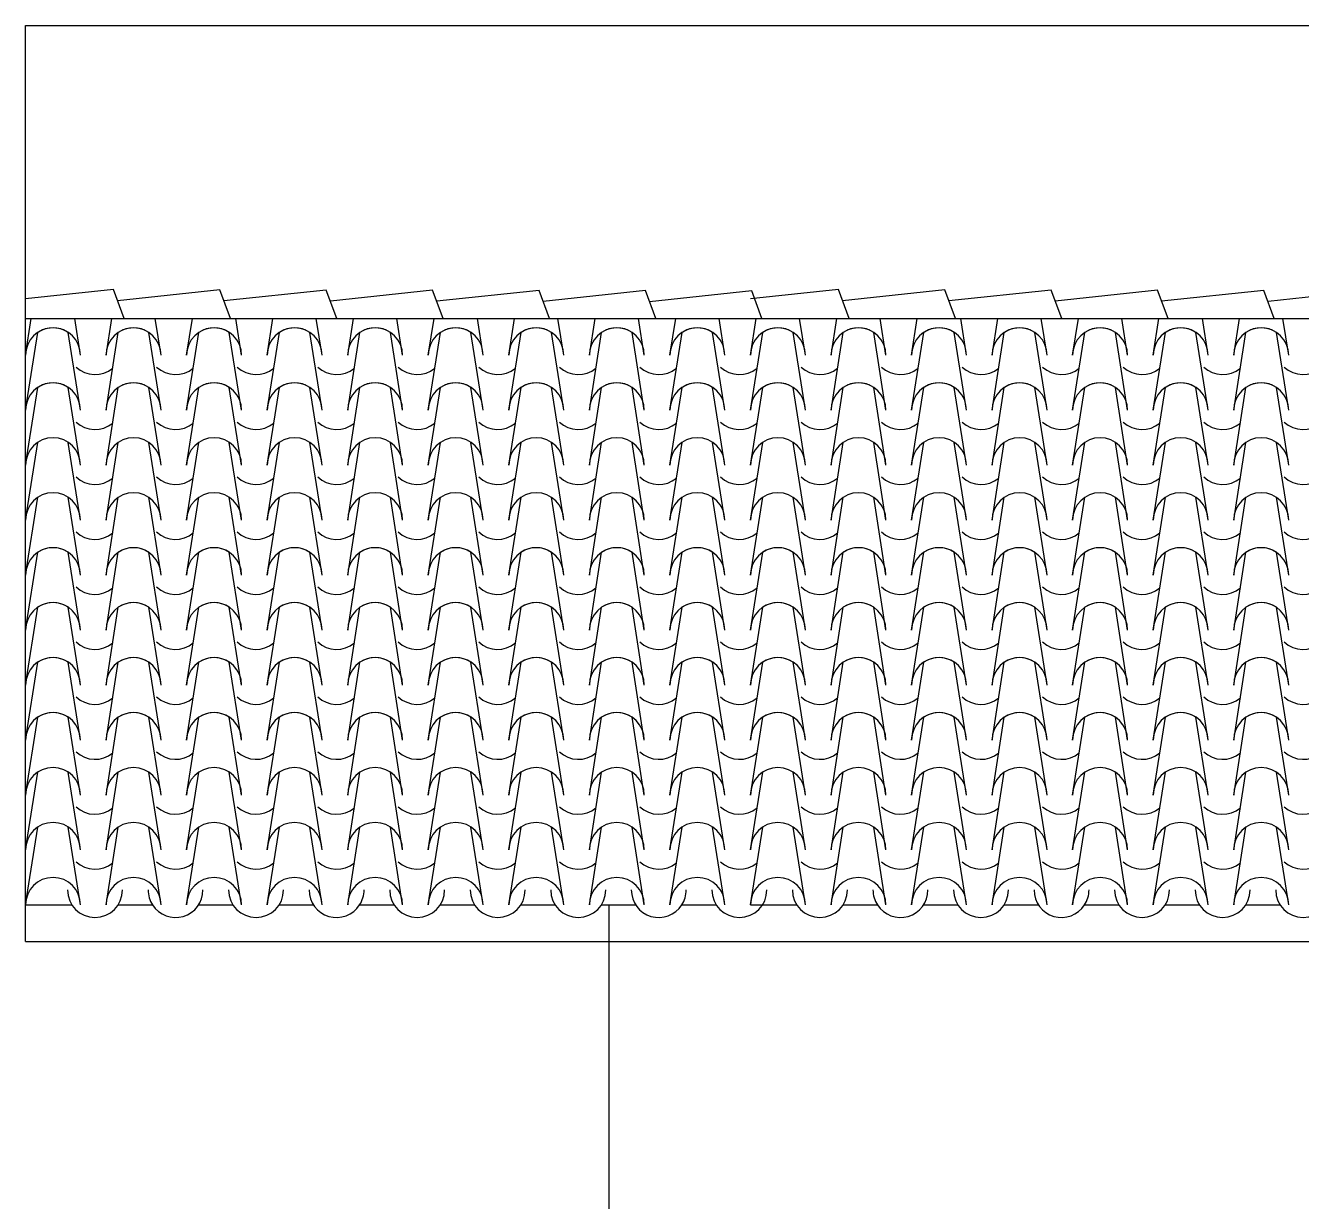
# Model space of a CAD drawing. Header units: millimetres. Extents: x 237 to 339, y 16 to 52.
# Drawn here: x 287.923 to 291.406, y 47.761 to 50.971 of the extents above; entities that cross this region are included whole.
import ezdxf

# ---------------------------------------------------------------- set-up
doc = ezdxf.new("R2010")
doc.units = ezdxf.units.MM
doc.header["$LTSCALE"] = 0.6
doc.header["$MEASUREMENT"] = 0
for name, color, linetype in [('0.3', 3, 'Continuous'), ('1', 1, 'Continuous'), ('COBERTURA', 32, 'Continuous')]:
    doc.layers.add(name, color=color, linetype=linetype)

msp = doc.modelspace()

# ---------------------------------------------------------------- linework, layer by layer
at = {"layer": '0.3', "lineweight": -3}
for p, q in [((287.9229, 48.4706), (287.9229, 50.1706)), ((287.9229, 50.1706), (294.6773, 50.1706)), ((287.9229, 48.5706), (288.0496, 48.5706)), ((288.1754, 48.5706), (288.2695, 48.5706)), ((288.3953, 48.5706), (288.4894, 48.5706)), ((288.6152, 48.5706), (288.7093, 48.5706)), ((288.8351, 48.5706), (288.9292, 48.5706)), ((289.055, 48.5706), (289.1491, 48.5706)), ((289.2749, 48.5706), (289.369, 48.5706)), ((289.4948, 48.5706), (289.589, 48.5706)), ((289.5151, 48.5706), (289.5151, 45.5703)), ((289.7147, 48.5706), (289.8089, 48.5706)), ((289.9021, 48.5706), (290.0288, 48.5706)), ((290.1546, 48.5706), (290.2487, 48.5706)), ((290.3745, 48.5706), (290.4686, 48.5706)), ((290.5944, 48.5706), (290.6885, 48.5706)), ((290.8143, 48.5706), (290.9084, 48.5706)), ((291.0342, 48.5706), (291.1283, 48.5706)), ((291.2541, 48.5706), (291.3482, 48.5706)), ((287.9229, 48.4706), (294.6773, 48.4706))]:
    msp.add_line(p, q, dxfattribs=at)
at = {"layer": '1', "lineweight": -3}
for p, q in [((287.9229, 50.1706), (287.9229, 50.9706)), ((287.9229, 50.9706), (294.1773, 50.9706))]:
    msp.add_line(p, q, dxfattribs=at)
at = {"layer": 'COBERTURA', "lineweight": -3}
for p, q in [((288.1631, 50.2499), (287.9229, 50.2243)), ((288.1922, 50.1706), (288.1631, 50.2499)), ((288.4535, 50.2493), (288.1742, 50.2196)), ((288.4824, 50.1706), (288.4535, 50.2493)), ((288.744, 50.2488), (288.4646, 50.2191)), ((288.7726, 50.1706), (288.744, 50.2488)), ((289.0344, 50.2482), (288.7551, 50.2185)), ((289.0629, 50.1706), (289.0344, 50.2482)), ((289.3248, 50.2477), (289.0455, 50.218)), ((289.3531, 50.1706), (289.3248, 50.2477)), ((289.6153, 50.2472), (289.3359, 50.2174)), ((289.6433, 50.1706), (289.6153, 50.2472)), ((289.9057, 50.2466), (289.6264, 50.2169)), ((290.1423, 50.2499), (289.9021, 50.2243)), ((289.9335, 50.1706), (289.9057, 50.2466)), ((290.1714, 50.1706), (290.1423, 50.2499)), ((290.4327, 50.2493), (290.1534, 50.2196)), ((290.4616, 50.1706), (290.4327, 50.2493)), ((290.7232, 50.2488), (290.4438, 50.2191)), ((290.7518, 50.1706), (290.7232, 50.2488)), ((291.0136, 50.2482), (290.7343, 50.2185)), ((291.0421, 50.1706), (291.0136, 50.2482)), ((291.304, 50.2477), (291.0247, 50.218)), ((291.3323, 50.1706), (291.304, 50.2477)), ((291.5945, 50.2472), (291.3151, 50.2174)), ((287.9229, 50.0706), (287.9386, 50.1706)), ((287.9229, 50.0706), (287.9386, 50.1706)), ((288.0729, 50.0706), (288.0571, 50.1706)), ((288.1428, 50.0706), (288.1585, 50.1706)), ((288.1871, 50.1843), (288.1871, 50.1843)), ((288.2928, 50.0706), (288.277, 50.1706)), ((288.3627, 50.0706), (288.3784, 50.1706)), ((288.4776, 50.1837), (288.4776, 50.1837)), ((288.5127, 50.0706), (288.4969, 50.1706)), ((288.5826, 50.0706), (288.5983, 50.1706)), ((288.7326, 50.0706), (288.7168, 50.1706)), ((288.768, 50.1832), (288.768, 50.1832)), ((288.8025, 50.0706), (288.8182, 50.1706)), ((288.9525, 50.0706), (288.9368, 50.1706)), ((289.0224, 50.0706), (289.0381, 50.1706)), ((289.0584, 50.1826), (289.0584, 50.1826)), ((289.1724, 50.0706), (289.1567, 50.1706)), ((289.2423, 50.0706), (289.2581, 50.1706)), ((289.3489, 50.1821), (289.3489, 50.1821)), ((289.3923, 50.0706), (289.3766, 50.1706)), ((289.4622, 50.0706), (289.478, 50.1706)), ((289.6122, 50.0706), (289.5965, 50.1706)), ((289.6393, 50.1816), (289.6393, 50.1816)), ((289.6821, 50.0706), (289.6979, 50.1706)), ((289.8321, 50.0706), (289.8164, 50.1706)), ((289.9021, 50.0706), (289.9178, 50.1706)), ((289.9021, 50.0706), (289.9178, 50.1706)), ((289.9021, 50.0706), (289.9178, 50.1706)), ((289.9297, 50.181), (289.9297, 50.181)), ((290.0521, 50.0706), (290.0363, 50.1706)), ((290.122, 50.0706), (290.1377, 50.1706)), ((290.1663, 50.1843), (290.1663, 50.1843)), ((290.272, 50.0706), (290.2562, 50.1706)), ((290.3419, 50.0706), (290.3576, 50.1706)), ((290.4568, 50.1837), (290.4568, 50.1837)), ((290.4919, 50.0706), (290.4761, 50.1706)), ((290.5618, 50.0706), (290.5775, 50.1706)), ((290.7118, 50.0706), (290.696, 50.1706)), ((290.7472, 50.1832), (290.7472, 50.1832)), ((290.7817, 50.0706), (290.7974, 50.1706)), ((290.9317, 50.0706), (290.916, 50.1706)), ((291.0016, 50.0706), (291.0173, 50.1706)), ((291.0376, 50.1826), (291.0376, 50.1826)), ((291.1516, 50.0706), (291.1359, 50.1706)), ((291.2215, 50.0706), (291.2373, 50.1706)), ((291.3281, 50.1821), (291.3281, 50.1821)), ((291.3715, 50.0706), (291.3558, 50.1706)), ((287.9229, 49.9206), (287.9563, 50.133)), ((288.0729, 49.9206), (288.0394, 50.133)), ((288.1428, 49.9206), (288.1762, 50.133)), ((288.2928, 49.9206), (288.2593, 50.133)), ((288.3627, 49.9206), (288.3961, 50.133)), ((288.5127, 49.9206), (288.4792, 50.133)), ((288.5826, 49.9206), (288.616, 50.133)), ((288.7326, 49.9206), (288.6992, 50.133)), ((288.8025, 49.9206), (288.8359, 50.133)), ((288.9525, 49.9206), (288.9191, 50.133)), ((289.0224, 49.9206), (289.0558, 50.133)), ((289.1724, 49.9206), (289.139, 50.133)), ((289.2423, 49.9206), (289.2758, 50.133)), ((289.3923, 49.9206), (289.3589, 50.133)), ((289.4622, 49.9206), (289.4957, 50.133)), ((289.6122, 49.9206), (289.5788, 50.133)), ((289.6821, 49.9206), (289.7156, 50.133)), ((289.8321, 49.9206), (289.7987, 50.133)), ((289.9021, 49.9206), (289.9355, 50.133)), ((289.9021, 49.9206), (289.9355, 50.133)), ((290.0521, 49.9206), (290.0186, 50.133)), ((290.122, 49.9206), (290.1554, 50.133)), ((290.272, 49.9206), (290.2385, 50.133)), ((290.3419, 49.9206), (290.3753, 50.133)), ((290.4919, 49.9206), (290.4584, 50.133)), ((290.5618, 49.9206), (290.5952, 50.133)), ((290.7118, 49.9206), (290.6784, 50.133)), ((290.7817, 49.9206), (290.8151, 50.133)), ((290.9317, 49.9206), (290.8983, 50.133)), ((291.0016, 49.9206), (291.035, 50.133)), ((291.1516, 49.9206), (291.1182, 50.133)), ((291.2215, 49.9206), (291.255, 50.133)), ((291.3715, 49.9206), (291.3381, 50.133)), ((287.9229, 49.7706), (287.9563, 49.983)), ((288.0729, 49.7706), (288.0394, 49.983)), ((288.1428, 49.7706), (288.1762, 49.983)), ((288.2928, 49.7706), (288.2593, 49.983)), ((288.3627, 49.7706), (288.3961, 49.983)), ((288.5127, 49.7706), (288.4792, 49.983)), ((288.5826, 49.7706), (288.616, 49.983)), ((288.7326, 49.7706), (288.6992, 49.983)), ((288.8025, 49.7706), (288.8359, 49.983)), ((288.9525, 49.7706), (288.9191, 49.983)), ((289.0224, 49.7706), (289.0558, 49.983)), ((289.1724, 49.7706), (289.139, 49.983)), ((289.2423, 49.7706), (289.2758, 49.983)), ((289.3923, 49.7706), (289.3589, 49.983)), ((289.4622, 49.7706), (289.4957, 49.983)), ((289.6122, 49.7706), (289.5788, 49.983)), ((289.6821, 49.7706), (289.7156, 49.983)), ((289.8321, 49.7706), (289.7987, 49.983)), ((289.9021, 49.7706), (289.9355, 49.983)), ((289.9021, 49.7706), (289.9355, 49.983)), ((290.0521, 49.7706), (290.0186, 49.983)), ((290.122, 49.7706), (290.1554, 49.983)), ((290.272, 49.7706), (290.2385, 49.983)), ((290.3419, 49.7706), (290.3753, 49.983)), ((290.4919, 49.7706), (290.4584, 49.983)), ((290.5618, 49.7706), (290.5952, 49.983)), ((290.7118, 49.7706), (290.6784, 49.983)), ((290.7817, 49.7706), (290.8151, 49.983)), ((290.9317, 49.7706), (290.8983, 49.983)), ((291.0016, 49.7706), (291.035, 49.983)), ((291.1516, 49.7706), (291.1182, 49.983)), ((291.2215, 49.7706), (291.255, 49.983)), ((291.3715, 49.7706), (291.3381, 49.983)), ((287.9229, 49.6206), (287.9563, 49.833)), ((288.0729, 49.6206), (288.0394, 49.833)), ((288.1428, 49.6206), (288.1762, 49.833)), ((288.2928, 49.6206), (288.2593, 49.833)), ((288.3627, 49.6206), (288.3961, 49.833)), ((288.5127, 49.6206), (288.4792, 49.833)), ((288.5826, 49.6206), (288.616, 49.833)), ((288.7326, 49.6206), (288.6992, 49.833)), ((288.8025, 49.6206), (288.8359, 49.833)), ((288.9525, 49.6206), (288.9191, 49.833)), ((289.0224, 49.6206), (289.0558, 49.833)), ((289.1724, 49.6206), (289.139, 49.833)), ((289.2423, 49.6206), (289.2758, 49.833)), ((289.3923, 49.6206), (289.3589, 49.833)), ((289.4622, 49.6206), (289.4957, 49.833)), ((289.6122, 49.6206), (289.5788, 49.833)), ((289.6821, 49.6206), (289.7156, 49.833)), ((289.8321, 49.6206), (289.7987, 49.833)), ((289.9021, 49.6206), (289.9355, 49.833)), ((289.9021, 49.6206), (289.9355, 49.833)), ((290.0521, 49.6206), (290.0186, 49.833)), ((290.122, 49.6206), (290.1554, 49.833)), ((290.272, 49.6206), (290.2385, 49.833)), ((290.3419, 49.6206), (290.3753, 49.833)), ((290.4919, 49.6206), (290.4584, 49.833)), ((290.5618, 49.6206), (290.5952, 49.833)), ((290.7118, 49.6206), (290.6784, 49.833)), ((290.7817, 49.6206), (290.8151, 49.833)), ((290.9317, 49.6206), (290.8983, 49.833)), ((291.0016, 49.6206), (291.035, 49.833)), ((291.1516, 49.6206), (291.1182, 49.833)), ((291.2215, 49.6206), (291.255, 49.833)), ((291.3715, 49.6206), (291.3381, 49.833)), ((287.9229, 49.4706), (287.9563, 49.683)), ((288.0729, 49.4706), (288.0394, 49.683)), ((288.1428, 49.4706), (288.1762, 49.683)), ((288.2928, 49.4706), (288.2593, 49.683)), ((288.3627, 49.4706), (288.3961, 49.683)), ((288.5127, 49.4706), (288.4792, 49.683)), ((288.5826, 49.4706), (288.616, 49.683)), ((288.7326, 49.4706), (288.6992, 49.683)), ((288.8025, 49.4706), (288.8359, 49.683)), ((288.9525, 49.4706), (288.9191, 49.683)), ((289.0224, 49.4706), (289.0558, 49.683)), ((289.1724, 49.4706), (289.139, 49.683)), ((289.2423, 49.4706), (289.2758, 49.683)), ((289.3923, 49.4706), (289.3589, 49.683)), ((289.4622, 49.4706), (289.4957, 49.683)), ((289.6122, 49.4706), (289.5788, 49.683)), ((289.6821, 49.4706), (289.7156, 49.683)), ((289.8321, 49.4706), (289.7987, 49.683)), ((289.9021, 49.4706), (289.9355, 49.683)), ((289.9021, 49.4706), (289.9355, 49.683)), ((290.0521, 49.4706), (290.0186, 49.683)), ((290.122, 49.4706), (290.1554, 49.683)), ((290.272, 49.4706), (290.2385, 49.683)), ((290.3419, 49.4706), (290.3753, 49.683)), ((290.4919, 49.4706), (290.4584, 49.683)), ((290.5618, 49.4706), (290.5952, 49.683)), ((290.7118, 49.4706), (290.6784, 49.683)), ((290.7817, 49.4706), (290.8151, 49.683)), ((290.9317, 49.4706), (290.8983, 49.683)), ((291.0016, 49.4706), (291.035, 49.683)), ((291.1516, 49.4706), (291.1182, 49.683)), ((291.2215, 49.4706), (291.255, 49.683)), ((291.3715, 49.4706), (291.3381, 49.683)), ((287.9229, 49.3206), (287.9563, 49.533)), ((288.0729, 49.3206), (288.0394, 49.533)), ((288.1428, 49.3206), (288.1762, 49.533)), ((288.2928, 49.3206), (288.2593, 49.533)), ((288.3627, 49.3206), (288.3961, 49.533)), ((288.5127, 49.3206), (288.4792, 49.533)), ((288.5826, 49.3206), (288.616, 49.533)), ((288.7326, 49.3206), (288.6992, 49.533)), ((288.8025, 49.3206), (288.8359, 49.533)), ((288.9525, 49.3206), (288.9191, 49.533)), ((289.0224, 49.3206), (289.0558, 49.533)), ((289.1724, 49.3206), (289.139, 49.533)), ((289.2423, 49.3206), (289.2758, 49.533)), ((289.3923, 49.3206), (289.3589, 49.533)), ((289.4622, 49.3206), (289.4957, 49.533)), ((289.6122, 49.3206), (289.5788, 49.533)), ((289.6821, 49.3206), (289.7156, 49.533)), ((289.8321, 49.3206), (289.7987, 49.533)), ((289.9021, 49.3206), (289.9355, 49.533)), ((289.9021, 49.3206), (289.9355, 49.533)), ((290.0521, 49.3206), (290.0186, 49.533)), ((290.122, 49.3206), (290.1554, 49.533)), ((290.272, 49.3206), (290.2385, 49.533)), ((290.3419, 49.3206), (290.3753, 49.533)), ((290.4919, 49.3206), (290.4584, 49.533)), ((290.5618, 49.3206), (290.5952, 49.533)), ((290.7118, 49.3206), (290.6784, 49.533)), ((290.7817, 49.3206), (290.8151, 49.533)), ((290.9317, 49.3206), (290.8983, 49.533)), ((291.0016, 49.3206), (291.035, 49.533)), ((291.1516, 49.3206), (291.1182, 49.533)), ((291.2215, 49.3206), (291.255, 49.533)), ((291.3715, 49.3206), (291.3381, 49.533)), ((287.9229, 49.1706), (287.9563, 49.383)), ((288.0729, 49.1706), (288.0394, 49.383)), ((288.1428, 49.1706), (288.1762, 49.383)), ((288.2928, 49.1706), (288.2593, 49.383)), ((288.3627, 49.1706), (288.3961, 49.383)), ((288.5127, 49.1706), (288.4792, 49.383)), ((288.5826, 49.1706), (288.616, 49.383)), ((288.7326, 49.1706), (288.6992, 49.383)), ((288.8025, 49.1706), (288.8359, 49.383)), ((288.9525, 49.1706), (288.9191, 49.383)), ((289.0224, 49.1706), (289.0558, 49.383)), ((289.1724, 49.1706), (289.139, 49.383)), ((289.2423, 49.1706), (289.2758, 49.383)), ((289.3923, 49.1706), (289.3589, 49.383)), ((289.4622, 49.1706), (289.4957, 49.383)), ((289.6122, 49.1706), (289.5788, 49.383)), ((289.6821, 49.1706), (289.7156, 49.383)), ((289.8321, 49.1706), (289.7987, 49.383)), ((289.9021, 49.1706), (289.9355, 49.383)), ((289.9021, 49.1706), (289.9355, 49.383)), ((290.0521, 49.1706), (290.0186, 49.383)), ((290.122, 49.1706), (290.1554, 49.383)), ((290.272, 49.1706), (290.2385, 49.383)), ((290.3419, 49.1706), (290.3753, 49.383)), ((290.4919, 49.1706), (290.4584, 49.383)), ((290.5618, 49.1706), (290.5952, 49.383)), ((290.7118, 49.1706), (290.6784, 49.383)), ((290.7817, 49.1706), (290.8151, 49.383)), ((290.9317, 49.1706), (290.8983, 49.383)), ((291.0016, 49.1706), (291.035, 49.383)), ((291.1516, 49.1706), (291.1182, 49.383)), ((291.2215, 49.1706), (291.255, 49.383)), ((291.3715, 49.1706), (291.3381, 49.383)), ((287.9229, 49.0206), (287.9563, 49.233)), ((288.0729, 49.0206), (288.0394, 49.233)), ((288.1428, 49.0206), (288.1762, 49.233)), ((288.2928, 49.0206), (288.2593, 49.233)), ((288.3627, 49.0206), (288.3961, 49.233)), ((288.5127, 49.0206), (288.4792, 49.233)), ((288.5826, 49.0206), (288.616, 49.233)), ((288.7326, 49.0206), (288.6992, 49.233)), ((288.8025, 49.0206), (288.8359, 49.233)), ((288.9525, 49.0206), (288.9191, 49.233)), ((289.0224, 49.0206), (289.0558, 49.233)), ((289.1724, 49.0206), (289.139, 49.233)), ((289.2423, 49.0206), (289.2758, 49.233)), ((289.3923, 49.0206), (289.3589, 49.233)), ((289.4622, 49.0206), (289.4957, 49.233)), ((289.6122, 49.0206), (289.5788, 49.233)), ((289.6821, 49.0206), (289.7156, 49.233)), ((289.8321, 49.0206), (289.7987, 49.233)), ((289.9021, 49.0206), (289.9355, 49.233)), ((289.9021, 49.0206), (289.9355, 49.233)), ((290.0521, 49.0206), (290.0186, 49.233)), ((290.122, 49.0206), (290.1554, 49.233)), ((290.272, 49.0206), (290.2385, 49.233)), ((290.3419, 49.0206), (290.3753, 49.233)), ((290.4919, 49.0206), (290.4584, 49.233)), ((290.5618, 49.0206), (290.5952, 49.233)), ((290.7118, 49.0206), (290.6784, 49.233)), ((290.7817, 49.0206), (290.8151, 49.233)), ((290.9317, 49.0206), (290.8983, 49.233)), ((291.0016, 49.0206), (291.035, 49.233)), ((291.1516, 49.0206), (291.1182, 49.233)), ((291.2215, 49.0206), (291.255, 49.233)), ((291.3715, 49.0206), (291.3381, 49.233)), ((287.9229, 48.8706), (287.9563, 49.083)), ((288.0729, 48.8706), (288.0394, 49.083)), ((288.1428, 48.8706), (288.1762, 49.083)), ((288.2928, 48.8706), (288.2593, 49.083)), ((288.3627, 48.8706), (288.3961, 49.083)), ((288.5127, 48.8706), (288.4792, 49.083)), ((288.5826, 48.8706), (288.616, 49.083)), ((288.7326, 48.8706), (288.6992, 49.083)), ((288.8025, 48.8706), (288.8359, 49.083)), ((288.9525, 48.8706), (288.9191, 49.083)), ((289.0224, 48.8706), (289.0558, 49.083)), ((289.1724, 48.8706), (289.139, 49.083)), ((289.2423, 48.8706), (289.2758, 49.083)), ((289.3923, 48.8706), (289.3589, 49.083)), ((289.4622, 48.8706), (289.4957, 49.083)), ((289.6122, 48.8706), (289.5788, 49.083)), ((289.6821, 48.8706), (289.7156, 49.083)), ((289.8321, 48.8706), (289.7987, 49.083)), ((289.9021, 48.8706), (289.9355, 49.083)), ((289.9021, 48.8706), (289.9355, 49.083)), ((290.0521, 48.8706), (290.0186, 49.083)), ((290.122, 48.8706), (290.1554, 49.083)), ((290.272, 48.8706), (290.2385, 49.083)), ((290.3419, 48.8706), (290.3753, 49.083)), ((290.4919, 48.8706), (290.4584, 49.083)), ((290.5618, 48.8706), (290.5952, 49.083)), ((290.7118, 48.8706), (290.6784, 49.083)), ((290.7817, 48.8706), (290.8151, 49.083)), ((290.9317, 48.8706), (290.8983, 49.083)), ((291.0016, 48.8706), (291.035, 49.083)), ((291.1516, 48.8706), (291.1182, 49.083)), ((291.2215, 48.8706), (291.255, 49.083)), ((291.3715, 48.8706), (291.3381, 49.083)), ((287.9229, 48.7206), (287.9563, 48.933)), ((288.0729, 48.7206), (288.0394, 48.933)), ((288.1428, 48.7206), (288.1762, 48.933)), ((288.2928, 48.7206), (288.2593, 48.933)), ((288.3627, 48.7206), (288.3961, 48.933)), ((288.5127, 48.7206), (288.4792, 48.933)), ((288.5826, 48.7206), (288.616, 48.933)), ((288.7326, 48.7206), (288.6992, 48.933)), ((288.8025, 48.7206), (288.8359, 48.933)), ((288.9525, 48.7206), (288.9191, 48.933)), ((289.0224, 48.7206), (289.0558, 48.933)), ((289.1724, 48.7206), (289.139, 48.933)), ((289.2423, 48.7206), (289.2758, 48.933)), ((289.3923, 48.7206), (289.3589, 48.933)), ((289.4622, 48.7206), (289.4957, 48.933)), ((289.6122, 48.7206), (289.5788, 48.933)), ((289.6821, 48.7206), (289.7156, 48.933)), ((289.8321, 48.7206), (289.7987, 48.933)), ((289.9021, 48.7206), (289.9355, 48.933)), ((289.9021, 48.7206), (289.9355, 48.933)), ((290.0521, 48.7206), (290.0186, 48.933)), ((290.122, 48.7206), (290.1554, 48.933)), ((290.272, 48.7206), (290.2385, 48.933)), ((290.3419, 48.7206), (290.3753, 48.933)), ((290.4919, 48.7206), (290.4584, 48.933)), ((290.5618, 48.7206), (290.5952, 48.933)), ((290.7118, 48.7206), (290.6784, 48.933)), ((290.7817, 48.7206), (290.8151, 48.933)), ((290.9317, 48.7206), (290.8983, 48.933)), ((291.0016, 48.7206), (291.035, 48.933)), ((291.1516, 48.7206), (291.1182, 48.933)), ((291.2215, 48.7206), (291.255, 48.933)), ((291.3715, 48.7206), (291.3381, 48.933)), ((287.9229, 48.5706), (287.9563, 48.783)), ((288.0729, 48.5706), (288.0394, 48.783)), ((288.1428, 48.5706), (288.1762, 48.783)), ((288.2928, 48.5706), (288.2593, 48.783)), ((288.3627, 48.5706), (288.3961, 48.783)), ((288.5127, 48.5706), (288.4792, 48.783)), ((288.5826, 48.5706), (288.616, 48.783)), ((288.7326, 48.5706), (288.6992, 48.783)), ((288.8025, 48.5706), (288.8359, 48.783)), ((288.9525, 48.5706), (288.9191, 48.783)), ((289.0224, 48.5706), (289.0558, 48.783)), ((289.1724, 48.5706), (289.139, 48.783)), ((289.2423, 48.5706), (289.2758, 48.783)), ((289.3923, 48.5706), (289.3589, 48.783)), ((289.4622, 48.5706), (289.4957, 48.783)), ((289.6122, 48.5706), (289.5788, 48.783)), ((289.6821, 48.5706), (289.7156, 48.783)), ((289.8321, 48.5706), (289.7987, 48.783)), ((289.9021, 48.5706), (289.9355, 48.783)), ((289.9021, 48.5706), (289.9355, 48.783)), ((290.0521, 48.5706), (290.0186, 48.783)), ((290.122, 48.5706), (290.1554, 48.783)), ((290.272, 48.5706), (290.2385, 48.783)), ((290.3419, 48.5706), (290.3753, 48.783)), ((290.4919, 48.5706), (290.4584, 48.783)), ((290.5618, 48.5706), (290.5952, 48.783)), ((290.7118, 48.5706), (290.6784, 48.783)), ((290.7817, 48.5706), (290.8151, 48.783)), ((290.9317, 48.5706), (290.8983, 48.783)), ((291.0016, 48.5706), (291.035, 48.783)), ((291.1516, 48.5706), (291.1182, 48.783)), ((291.2215, 48.5706), (291.255, 48.783)), ((291.3715, 48.5706), (291.3381, 48.783))]:
    msp.add_line(p, q, dxfattribs=at)
for centre, start, end in [((287.9979, 50.0706), 0, 180), ((287.9979, 50.0706), 56.343, 123.657), ((288.2178, 50.0706), 0, 180), ((288.2178, 50.0706), 56.343, 123.657), ((288.4377, 50.0706), 0, 180), ((288.4377, 50.0706), 56.343, 123.657), ((288.6576, 50.0706), 0, 180), ((288.6576, 50.0706), 56.343, 123.657), ((288.8775, 50.0706), 0, 180), ((288.8775, 50.0706), 56.343, 123.657), ((289.0974, 50.0706), 0, 180), ((289.0974, 50.0706), 56.343, 123.657), ((289.3173, 50.0706), 0, 180), ((289.3173, 50.0706), 56.343, 123.657), ((289.5372, 50.0706), 0, 180), ((289.5372, 50.0706), 56.343, 123.657), ((289.7571, 50.0706), 0, 180), ((289.7571, 50.0706), 56.343, 123.657), ((289.9771, 50.0706), 0, 180), ((289.9771, 50.0706), 56.343, 123.657), ((290.197, 50.0706), 0, 180), ((290.197, 50.0706), 56.343, 123.657), ((290.4169, 50.0706), 0, 180), ((290.4169, 50.0706), 56.343, 123.657), ((290.6368, 50.0706), 0, 180), ((290.6368, 50.0706), 56.343, 123.657), ((290.8567, 50.0706), 0, 180), ((290.8567, 50.0706), 56.343, 123.657), ((291.0766, 50.0706), 0, 180), ((291.0766, 50.0706), 56.343, 123.657), ((291.2965, 50.0706), 0, 180), ((291.2965, 50.0706), 56.343, 123.657), ((288.1125, 50.093), 226.5369, 310.2081), ((288.3324, 50.093), 226.5369, 310.2081), ((288.5523, 50.093), 226.5369, 310.2081), ((288.7722, 50.093), 226.5369, 310.2081), ((288.9921, 50.093), 226.5369, 310.2081), ((289.212, 50.093), 226.5369, 310.2081), ((289.4319, 50.093), 226.5369, 310.2081), ((289.6518, 50.093), 226.5369, 310.2081), ((289.8718, 50.093), 226.5369, 310.2081), ((290.0917, 50.093), 226.5369, 310.2081), ((290.3116, 50.093), 226.5369, 310.2081), ((290.5315, 50.093), 226.5369, 310.2081), ((290.7514, 50.093), 226.5369, 310.2081), ((290.9713, 50.093), 226.5369, 310.2081), ((291.1912, 50.093), 226.5369, 310.2081), ((291.4111, 50.093), 226.5369, 310.2081), ((287.9979, 49.9206), 0, 180), ((287.9979, 49.9206), 56.343, 123.657), ((288.2178, 49.9206), 0, 180), ((288.2178, 49.9206), 56.343, 123.657), ((288.4377, 49.9206), 0, 180), ((288.4377, 49.9206), 56.343, 123.657), ((288.6576, 49.9206), 0, 180), ((288.6576, 49.9206), 56.343, 123.657), ((288.8775, 49.9206), 0, 180), ((288.8775, 49.9206), 56.343, 123.657), ((289.0974, 49.9206), 0, 180), ((289.0974, 49.9206), 56.343, 123.657), ((289.3173, 49.9206), 0, 180), ((289.3173, 49.9206), 56.343, 123.657), ((289.5372, 49.9206), 0, 180), ((289.5372, 49.9206), 56.343, 123.657), ((289.7571, 49.9206), 0, 180), ((289.7571, 49.9206), 56.343, 123.657), ((289.9771, 49.9206), 0, 180), ((289.9771, 49.9206), 56.343, 123.657), ((290.197, 49.9206), 0, 180), ((290.197, 49.9206), 56.343, 123.657), ((290.4169, 49.9206), 0, 180), ((290.4169, 49.9206), 56.343, 123.657), ((290.6368, 49.9206), 0, 180), ((290.6368, 49.9206), 56.343, 123.657), ((290.8567, 49.9206), 0, 180), ((290.8567, 49.9206), 56.343, 123.657), ((291.0766, 49.9206), 0, 180), ((291.0766, 49.9206), 56.343, 123.657), ((291.2965, 49.9206), 0, 180), ((291.2965, 49.9206), 56.343, 123.657), ((288.1125, 49.943), 226.5369, 310.2081), ((288.3324, 49.943), 226.5369, 310.2081), ((288.5523, 49.943), 226.5369, 310.2081), ((288.7722, 49.943), 226.5369, 310.2081), ((288.9921, 49.943), 226.5369, 310.2081), ((289.212, 49.943), 226.5369, 310.2081), ((289.4319, 49.943), 226.5369, 310.2081), ((289.6518, 49.943), 226.5369, 310.2081), ((289.8718, 49.943), 226.5369, 310.2081), ((290.0917, 49.943), 226.5369, 310.2081), ((290.3116, 49.943), 226.5369, 310.2081), ((290.5315, 49.943), 226.5369, 310.2081), ((290.7514, 49.943), 226.5369, 310.2081), ((290.9713, 49.943), 226.5369, 310.2081), ((291.1912, 49.943), 226.5369, 310.2081), ((291.4111, 49.943), 226.5369, 310.2081), ((287.9979, 49.7706), 0, 180), ((288.2178, 49.7706), 0, 180), ((288.4377, 49.7706), 0, 180), ((288.6576, 49.7706), 0, 180), ((288.8775, 49.7706), 0, 180), ((289.0974, 49.7706), 0, 180), ((289.3173, 49.7706), 0, 180), ((289.5372, 49.7706), 0, 180), ((289.7571, 49.7706), 0, 180), ((289.9771, 49.7706), 0, 180), ((290.197, 49.7706), 0, 180), ((290.4169, 49.7706), 0, 180), ((290.6368, 49.7706), 0, 180), ((290.8567, 49.7706), 0, 180), ((291.0766, 49.7706), 0, 180), ((291.2965, 49.7706), 0, 180), ((288.1125, 49.793), 226.5369, 310.2081), ((288.3324, 49.793), 226.5369, 310.2081), ((288.5523, 49.793), 226.5369, 310.2081), ((288.7722, 49.793), 226.5369, 310.2081), ((288.9921, 49.793), 226.5369, 310.2081), ((289.212, 49.793), 226.5369, 310.2081), ((289.4319, 49.793), 226.5369, 310.2081), ((289.6518, 49.793), 226.5369, 310.2081), ((289.8718, 49.793), 226.5369, 310.2081), ((290.0917, 49.793), 226.5369, 310.2081), ((290.3116, 49.793), 226.5369, 310.2081), ((290.5315, 49.793), 226.5369, 310.2081), ((290.7514, 49.793), 226.5369, 310.2081), ((290.9713, 49.793), 226.5369, 310.2081), ((291.1912, 49.793), 226.5369, 310.2081), ((291.4111, 49.793), 226.5369, 310.2081), ((287.9979, 49.6206), 0, 180), ((288.2178, 49.6206), 0, 180), ((288.4377, 49.6206), 0, 180), ((288.6576, 49.6206), 0, 180), ((288.8775, 49.6206), 0, 180), ((289.0974, 49.6206), 0, 180), ((289.3173, 49.6206), 0, 180), ((289.5372, 49.6206), 0, 180), ((289.7571, 49.6206), 0, 180), ((289.9771, 49.6206), 0, 180), ((290.197, 49.6206), 0, 180), ((290.4169, 49.6206), 0, 180), ((290.6368, 49.6206), 0, 180), ((290.8567, 49.6206), 0, 180), ((291.0766, 49.6206), 0, 180), ((291.2965, 49.6206), 0, 180), ((288.1125, 49.643), 226.5369, 310.2081), ((288.3324, 49.643), 226.5369, 310.2081), ((288.5523, 49.643), 226.5369, 310.2081), ((288.7722, 49.643), 226.5369, 310.2081), ((288.9921, 49.643), 226.5369, 310.2081), ((289.212, 49.643), 226.5369, 310.2081), ((289.4319, 49.643), 226.5369, 310.2081), ((289.6518, 49.643), 226.5369, 310.2081), ((289.8718, 49.643), 226.5369, 310.2081), ((290.0917, 49.643), 226.5369, 310.2081), ((290.3116, 49.643), 226.5369, 310.2081), ((290.5315, 49.643), 226.5369, 310.2081), ((290.7514, 49.643), 226.5369, 310.2081), ((290.9713, 49.643), 226.5369, 310.2081), ((291.1912, 49.643), 226.5369, 310.2081), ((291.4111, 49.643), 226.5369, 310.2081), ((287.9979, 49.4706), 0, 180), ((287.9979, 49.4706), 56.343, 123.657), ((288.2178, 49.4706), 0, 180), ((288.2178, 49.4706), 56.343, 123.657), ((288.4377, 49.4706), 0, 180), ((288.4377, 49.4706), 56.343, 123.657), ((288.6576, 49.4706), 0, 180), ((288.6576, 49.4706), 56.343, 123.657), ((288.8775, 49.4706), 0, 180), ((288.8775, 49.4706), 56.343, 123.657), ((289.0974, 49.4706), 0, 180), ((289.0974, 49.4706), 56.343, 123.657), ((289.3173, 49.4706), 0, 180), ((289.3173, 49.4706), 56.343, 123.657), ((289.5372, 49.4706), 0, 180), ((289.5372, 49.4706), 56.343, 123.657), ((289.7571, 49.4706), 0, 180), ((289.7571, 49.4706), 56.343, 123.657), ((289.9771, 49.4706), 0, 180), ((289.9771, 49.4706), 56.343, 123.657), ((290.197, 49.4706), 0, 180), ((290.197, 49.4706), 56.343, 123.657), ((290.4169, 49.4706), 0, 180), ((290.4169, 49.4706), 56.343, 123.657), ((290.6368, 49.4706), 0, 180), ((290.6368, 49.4706), 56.343, 123.657), ((290.8567, 49.4706), 0, 180), ((290.8567, 49.4706), 56.343, 123.657), ((291.0766, 49.4706), 0, 180), ((291.0766, 49.4706), 56.343, 123.657), ((291.2965, 49.4706), 0, 180), ((291.2965, 49.4706), 56.343, 123.657), ((288.1125, 49.493), 226.5369, 310.2081), ((288.3324, 49.493), 226.5369, 310.2081), ((288.5523, 49.493), 226.5369, 310.2081), ((288.7722, 49.493), 226.5369, 310.2081), ((288.9921, 49.493), 226.5369, 310.2081), ((289.212, 49.493), 226.5369, 310.2081), ((289.4319, 49.493), 226.5369, 310.2081), ((289.6518, 49.493), 226.5369, 310.2081), ((289.8718, 49.493), 226.5369, 310.2081), ((290.0917, 49.493), 226.5369, 310.2081), ((290.3116, 49.493), 226.5369, 310.2081), ((290.5315, 49.493), 226.5369, 310.2081), ((290.7514, 49.493), 226.5369, 310.2081), ((290.9713, 49.493), 226.5369, 310.2081), ((291.1912, 49.493), 226.5369, 310.2081), ((291.4111, 49.493), 226.5369, 310.2081), ((287.9979, 49.3206), 0, 180), ((287.9979, 49.3206), 56.343, 123.657), ((288.2178, 49.3206), 0, 180), ((288.2178, 49.3206), 56.343, 123.657), ((288.4377, 49.3206), 0, 180), ((288.4377, 49.3206), 56.343, 123.657), ((288.6576, 49.3206), 0, 180), ((288.6576, 49.3206), 56.343, 123.657), ((288.8775, 49.3206), 0, 180), ((288.8775, 49.3206), 56.343, 123.657), ((289.0974, 49.3206), 0, 180), ((289.0974, 49.3206), 56.343, 123.657), ((289.3173, 49.3206), 0, 180), ((289.3173, 49.3206), 56.343, 123.657), ((289.5372, 49.3206), 0, 180), ((289.5372, 49.3206), 56.343, 123.657), ((289.7571, 49.3206), 0, 180), ((289.7571, 49.3206), 56.343, 123.657), ((289.9771, 49.3206), 0, 180), ((289.9771, 49.3206), 56.343, 123.657), ((290.197, 49.3206), 0, 180), ((290.197, 49.3206), 56.343, 123.657), ((290.4169, 49.3206), 0, 180), ((290.4169, 49.3206), 56.343, 123.657), ((290.6368, 49.3206), 0, 180), ((290.6368, 49.3206), 56.343, 123.657), ((290.8567, 49.3206), 0, 180), ((290.8567, 49.3206), 56.343, 123.657), ((291.0766, 49.3206), 0, 180), ((291.0766, 49.3206), 56.343, 123.657), ((291.2965, 49.3206), 0, 180), ((291.2965, 49.3206), 56.343, 123.657), ((288.1125, 49.343), 226.5369, 310.2081), ((288.3324, 49.343), 226.5369, 310.2081), ((288.5523, 49.343), 226.5369, 310.2081), ((288.7722, 49.343), 226.5369, 310.2081), ((288.9921, 49.343), 226.5369, 310.2081), ((289.212, 49.343), 226.5369, 310.2081), ((289.4319, 49.343), 226.5369, 310.2081), ((289.6518, 49.343), 226.5369, 310.2081), ((289.8718, 49.343), 226.5369, 310.2081), ((290.0917, 49.343), 226.5369, 310.2081), ((290.3116, 49.343), 226.5369, 310.2081), ((290.5315, 49.343), 226.5369, 310.2081), ((290.7514, 49.343), 226.5369, 310.2081), ((290.9713, 49.343), 226.5369, 310.2081), ((291.1912, 49.343), 226.5369, 310.2081), ((291.4111, 49.343), 226.5369, 310.2081), ((287.9979, 49.1706), 0, 180), ((287.9979, 49.1706), 56.343, 123.657), ((288.2178, 49.1706), 0, 180), ((288.2178, 49.1706), 56.343, 123.657), ((288.4377, 49.1706), 0, 180), ((288.4377, 49.1706), 56.343, 123.657), ((288.6576, 49.1706), 0, 180), ((288.6576, 49.1706), 56.343, 123.657), ((288.8775, 49.1706), 0, 180), ((288.8775, 49.1706), 56.343, 123.657), ((289.0974, 49.1706), 0, 180), ((289.0974, 49.1706), 56.343, 123.657), ((289.3173, 49.1706), 0, 180), ((289.3173, 49.1706), 56.343, 123.657), ((289.5372, 49.1706), 0, 180), ((289.5372, 49.1706), 56.343, 123.657), ((289.7571, 49.1706), 0, 180), ((289.7571, 49.1706), 56.343, 123.657), ((289.9771, 49.1706), 0, 180), ((289.9771, 49.1706), 56.343, 123.657), ((290.197, 49.1706), 0, 180), ((290.197, 49.1706), 56.343, 123.657), ((290.4169, 49.1706), 0, 180), ((290.4169, 49.1706), 56.343, 123.657), ((290.6368, 49.1706), 0, 180), ((290.6368, 49.1706), 56.343, 123.657), ((290.8567, 49.1706), 0, 180), ((290.8567, 49.1706), 56.343, 123.657), ((291.0766, 49.1706), 0, 180), ((291.0766, 49.1706), 56.343, 123.657), ((291.2965, 49.1706), 0, 180), ((291.2965, 49.1706), 56.343, 123.657), ((288.1125, 49.193), 226.5369, 310.2081), ((288.3324, 49.193), 226.5369, 310.2081), ((288.5523, 49.193), 226.5369, 310.2081), ((288.7722, 49.193), 226.5369, 310.2081), ((288.9921, 49.193), 226.5369, 310.2081), ((289.212, 49.193), 226.5369, 310.2081), ((289.4319, 49.193), 226.5369, 310.2081), ((289.6518, 49.193), 226.5369, 310.2081), ((289.8718, 49.193), 226.5369, 310.2081), ((290.0917, 49.193), 226.5369, 310.2081), ((290.3116, 49.193), 226.5369, 310.2081), ((290.5315, 49.193), 226.5369, 310.2081), ((290.7514, 49.193), 226.5369, 310.2081), ((290.9713, 49.193), 226.5369, 310.2081), ((291.1912, 49.193), 226.5369, 310.2081), ((291.4111, 49.193), 226.5369, 310.2081), ((287.9979, 49.0206), 0, 180), ((287.9979, 49.0206), 56.343, 123.657), ((288.2178, 49.0206), 0, 180), ((288.2178, 49.0206), 56.343, 123.657), ((288.4377, 49.0206), 0, 180), ((288.4377, 49.0206), 56.343, 123.657), ((288.6576, 49.0206), 0, 180), ((288.6576, 49.0206), 56.343, 123.657), ((288.8775, 49.0206), 0, 180), ((288.8775, 49.0206), 56.343, 123.657), ((289.0974, 49.0206), 0, 180), ((289.0974, 49.0206), 56.343, 123.657), ((289.3173, 49.0206), 0, 180), ((289.3173, 49.0206), 56.343, 123.657), ((289.5372, 49.0206), 0, 180), ((289.5372, 49.0206), 56.343, 123.657), ((289.7571, 49.0206), 0, 180), ((289.7571, 49.0206), 56.343, 123.657), ((289.9771, 49.0206), 0, 180), ((289.9771, 49.0206), 56.343, 123.657), ((290.197, 49.0206), 0, 180), ((290.197, 49.0206), 56.343, 123.657), ((290.4169, 49.0206), 0, 180), ((290.4169, 49.0206), 56.343, 123.657), ((290.6368, 49.0206), 0, 180), ((290.6368, 49.0206), 56.343, 123.657), ((290.8567, 49.0206), 0, 180), ((290.8567, 49.0206), 56.343, 123.657), ((291.0766, 49.0206), 0, 180), ((291.0766, 49.0206), 56.343, 123.657), ((291.2965, 49.0206), 0, 180), ((291.2965, 49.0206), 56.343, 123.657), ((288.1125, 49.043), 226.5369, 310.2081), ((288.3324, 49.043), 226.5369, 310.2081), ((288.5523, 49.043), 226.5369, 310.2081), ((288.7722, 49.043), 226.5369, 310.2081), ((288.9921, 49.043), 226.5369, 310.2081), ((289.212, 49.043), 226.5369, 310.2081), ((289.4319, 49.043), 226.5369, 310.2081), ((289.6518, 49.043), 226.5369, 310.2081), ((289.8718, 49.043), 226.5369, 310.2081), ((290.0917, 49.043), 226.5369, 310.2081), ((290.3116, 49.043), 226.5369, 310.2081), ((290.5315, 49.043), 226.5369, 310.2081), ((290.7514, 49.043), 226.5369, 310.2081), ((290.9713, 49.043), 226.5369, 310.2081), ((291.1912, 49.043), 226.5369, 310.2081), ((291.4111, 49.043), 226.5369, 310.2081), ((287.9979, 48.8706), 0, 180), ((288.2178, 48.8706), 0, 180), ((288.4377, 48.8706), 0, 180), ((288.6576, 48.8706), 0, 180), ((288.8775, 48.8706), 0, 180), ((289.0974, 48.8706), 0, 180), ((289.3173, 48.8706), 0, 180), ((289.5372, 48.8706), 0, 180), ((289.7571, 48.8706), 0, 180), ((289.9771, 48.8706), 0, 180), ((290.197, 48.8706), 0, 180), ((290.4169, 48.8706), 0, 180), ((290.6368, 48.8706), 0, 180), ((290.8567, 48.8706), 0, 180), ((291.0766, 48.8706), 0, 180), ((291.2965, 48.8706), 0, 180), ((288.1125, 48.893), 226.5369, 310.2081), ((288.3324, 48.893), 226.5369, 310.2081), ((288.5523, 48.893), 226.5369, 310.2081), ((288.7722, 48.893), 226.5369, 310.2081), ((288.9921, 48.893), 226.5369, 310.2081), ((289.212, 48.893), 226.5369, 310.2081), ((289.4319, 48.893), 226.5369, 310.2081), ((289.6518, 48.893), 226.5369, 310.2081), ((289.8718, 48.893), 226.5369, 310.2081), ((290.0917, 48.893), 226.5369, 310.2081), ((290.3116, 48.893), 226.5369, 310.2081), ((290.5315, 48.893), 226.5369, 310.2081), ((290.7514, 48.893), 226.5369, 310.2081), ((290.9713, 48.893), 226.5369, 310.2081), ((291.1912, 48.893), 226.5369, 310.2081), ((291.4111, 48.893), 226.5369, 310.2081), ((287.9979, 48.7206), 0, 180), ((288.2178, 48.7206), 0, 180), ((288.4377, 48.7206), 0, 180), ((288.6576, 48.7206), 0, 180), ((288.8775, 48.7206), 0, 180), ((289.0974, 48.7206), 0, 180), ((289.3173, 48.7206), 0, 180), ((289.5372, 48.7206), 0, 180), ((289.7571, 48.7206), 0, 180), ((289.9771, 48.7206), 0, 180), ((290.197, 48.7206), 0, 180), ((290.4169, 48.7206), 0, 180), ((290.6368, 48.7206), 0, 180), ((290.8567, 48.7206), 0, 180), ((291.0766, 48.7206), 0, 180), ((291.2965, 48.7206), 0, 180), ((288.1125, 48.743), 226.5369, 310.2081), ((288.3324, 48.743), 226.5369, 310.2081), ((288.5523, 48.743), 226.5369, 310.2081), ((288.7722, 48.743), 226.5369, 310.2081), ((288.9921, 48.743), 226.5369, 310.2081), ((289.212, 48.743), 226.5369, 310.2081), ((289.4319, 48.743), 226.5369, 310.2081), ((289.6518, 48.743), 226.5369, 310.2081), ((289.8718, 48.743), 226.5369, 310.2081), ((290.0917, 48.743), 226.5369, 310.2081), ((290.3116, 48.743), 226.5369, 310.2081), ((290.5315, 48.743), 226.5369, 310.2081), ((290.7514, 48.743), 226.5369, 310.2081), ((290.9713, 48.743), 226.5369, 310.2081), ((291.1912, 48.743), 226.5369, 310.2081), ((291.4111, 48.743), 226.5369, 310.2081), ((287.9979, 48.5706), 0, 180), ((288.2178, 48.5706), 0, 180), ((288.4377, 48.5706), 0, 180), ((288.6576, 48.5706), 0, 180), ((288.8775, 48.5706), 0, 180), ((289.0974, 48.5706), 0, 180), ((289.3173, 48.5706), 0, 180), ((289.5372, 48.5706), 0, 180), ((289.7571, 48.5706), 0, 180), ((289.9771, 48.5706), 0, 180), ((290.197, 48.5706), 0, 180), ((290.4169, 48.5706), 0, 180), ((290.6368, 48.5706), 0, 180), ((290.8567, 48.5706), 0, 180), ((291.0766, 48.5706), 0, 180), ((291.2965, 48.5706), 0, 180), ((288.1125, 48.6114), 180, 0), ((288.3324, 48.6114), 180, 213.0025), ((288.3324, 48.6114), 213.0025, 0), ((288.5523, 48.6114), 180, 0), ((288.7722, 48.6114), 180, 326.9975), ((288.7722, 48.6114), 326.9975, 0), ((288.9921, 48.6114), 180, 0), ((289.212, 48.6114), 180, 0), ((289.4319, 48.6114), 180, 0), ((289.6518, 48.6114), 180, 326.9975), ((289.6518, 48.6114), 326.9975, 0), ((289.8718, 48.6114), 180, 0), ((290.0917, 48.6114), 180, 0), ((290.3116, 48.6114), 180, 213.0025), ((290.3116, 48.6114), 213.0025, 0), ((290.5315, 48.6114), 180, 0), ((290.7514, 48.6114), 180, 326.9975), ((290.7514, 48.6114), 326.9975, 0), ((290.9713, 48.6114), 180, 0), ((291.1912, 48.6114), 180, 0), ((291.4111, 48.6114), 180, 0)]:
    msp.add_arc(centre, 0.075, start, end, dxfattribs=at)

doc.saveas('drawing.dxf')
